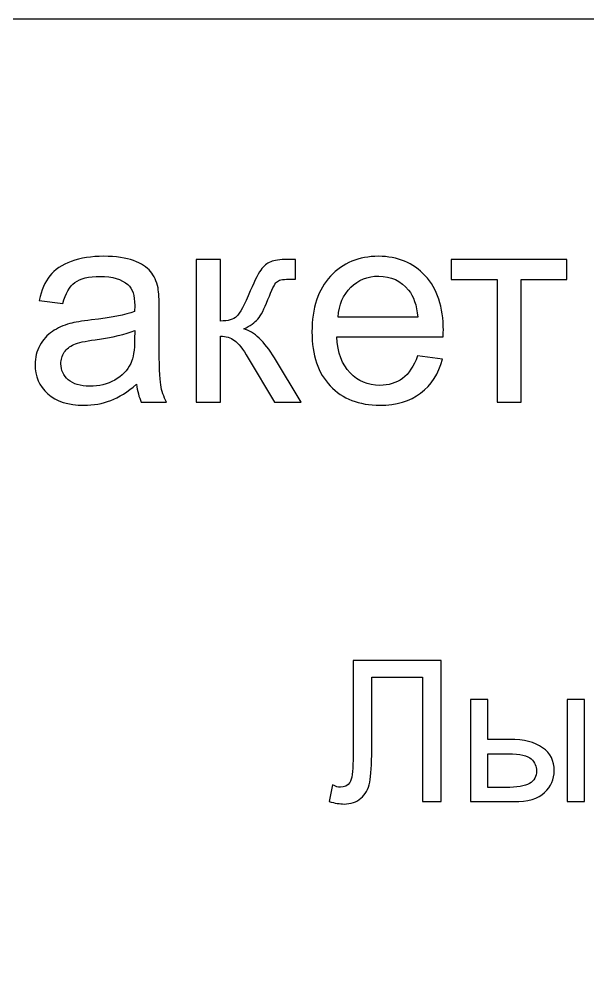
# Model space of a CAD drawing. Header units: centimetres. Extents: x -84 to 84, y -59 to 59.
# Drawn here: x -18.96 to -12.06, y 47.78 to 59.45 of the extents above; entities that cross this region are included whole.
import ezdxf

# ---------------------------------------------------------------- set-up
doc = ezdxf.new("R2010")
doc.units = ezdxf.units.CM
doc.header["$MEASUREMENT"] = 0
doc.layers.add('layer 1', color=7, linetype='Continuous')

msp = doc.modelspace()

# ---------------------------------------------------------------- linework, layer by layer
at = {"layer": 'layer 1', "color": 250}
msp.add_lwpolyline([(-84.1, -59.44999), (84.1, -59.44999), (84.1, 59.44999), (-84.1, 59.44999), (-84.1, -59.44999)], close=True, dxfattribs=at)
for points, knots in [([(-17.53612, 55.01744), (-17.64527, 54.92444), (-17.75052, 54.85929), (-17.85132, 54.82086), (-17.85132, 54.82086), (-17.95211, 54.78244), (-18.06015, 54.76351), (-18.17598, 54.76351), (-18.17598, 54.76351), (-18.36643, 54.76351), (-18.51289, 54.80973), (-18.61536, 54.90273), (-18.61536, 54.90273), (-18.71782, 54.99517), (-18.76905, 55.11378), (-18.76905, 55.25802), (-18.76905, 55.25802), (-18.76905, 55.34266), (-18.74956, 55.42007), (-18.71114, 55.49023), (-18.71114, 55.49023), (-18.67216, 55.5604), (-18.62148, 55.61609), (-18.55911, 55.65841), (-18.55911, 55.65841), (-18.49618, 55.70073), (-18.42602, 55.73303), (-18.3475, 55.75475), (-18.3475, 55.75475), (-18.28958, 55.76979), (-18.20215, 55.78427), (-18.08576, 55.79875), (-18.08576, 55.79875), (-17.84853, 55.82659), (-17.67311, 55.86056), (-17.56118, 55.89954), (-17.56118, 55.89954), (-17.56007, 55.93964), (-17.55951, 55.96525), (-17.55951, 55.97583), (-17.55951, 55.97583), (-17.55951, 56.09501), (-17.58735, 56.17909), (-17.64304, 56.2281), (-17.64304, 56.2281), (-17.71822, 56.29437), (-17.83015, 56.32722), (-17.97828, 56.32722), (-17.97828, 56.32722), (-18.11695, 56.32722), (-18.21941, 56.30272), (-18.28513, 56.25427), (-18.28513, 56.25427), (-18.35139, 56.20583), (-18.39984, 56.12007), (-18.43158, 55.99644), (-18.43158, 55.99644), (-18.43158, 55.99644), (-18.71893, 56.03653), (-18.71893, 56.03653), (-18.71893, 56.03653), (-18.69276, 56.1596), (-18.64988, 56.25929), (-18.58974, 56.33502), (-18.58974, 56.33502), (-18.5296, 56.41076), (-18.44272, 56.46867), (-18.32912, 56.50988), (-18.32912, 56.50988), (-18.21607, 56.55053), (-18.08409, 56.57114), (-17.93485, 56.57114), (-17.93485, 56.57114), (-17.78672, 56.57114), (-17.66587, 56.55388), (-17.57288, 56.51879), (-17.57288, 56.51879), (-17.48043, 56.48371), (-17.41194, 56.44027), (-17.3685, 56.38737), (-17.3685, 56.38737), (-17.32506, 56.33446), (-17.29444, 56.26764), (-17.27662, 56.18689), (-17.27662, 56.18689), (-17.26715, 56.13677), (-17.26214, 56.04656), (-17.26214, 55.9168), (-17.26214, 55.9168), (-17.26214, 55.9168), (-17.26214, 55.52699), (-17.26214, 55.52699), (-17.26214, 55.52699), (-17.26214, 55.25467), (-17.25601, 55.0826), (-17.24376, 55.00965), (-17.24376, 55.00965), (-17.23207, 54.9367), (-17.20756, 54.86709), (-17.17192, 54.80026), (-17.17192, 54.80026), (-17.17192, 54.80026), (-17.47932, 54.80026), (-17.47932, 54.80026), (-17.47932, 54.80026), (-17.50883, 54.86207), (-17.52777, 54.93447), (-17.53612, 55.01744)], [0, 0, 0, 0, 0.03571429, 0.03571429, 0.03571429, 0.03571429, 0.07142857, 0.07142857, 0.07142857, 0.07142857, 0.10714286, 0.10714286, 0.10714286, 0.10714286, 0.14285714, 0.14285714, 0.14285714, 0.14285714, 0.17857143, 0.17857143, 0.17857143, 0.17857143, 0.21428571, 0.21428571, 0.21428571, 0.21428571, 0.25, 0.25, 0.25, 0.25, 0.28571429, 0.28571429, 0.28571429, 0.28571429, 0.32142857, 0.32142857, 0.32142857, 0.32142857, 0.35714286, 0.35714286, 0.35714286, 0.35714286, 0.39285714, 0.39285714, 0.39285714, 0.39285714, 0.42857143, 0.42857143, 0.42857143, 0.42857143, 0.46428571, 0.46428571, 0.46428571, 0.46428571, 0.5, 0.5, 0.5, 0.5, 0.53571429, 0.53571429, 0.53571429, 0.53571429, 0.57142857, 0.57142857, 0.57142857, 0.57142857, 0.60714286, 0.60714286, 0.60714286, 0.60714286, 0.64285714, 0.64285714, 0.64285714, 0.64285714, 0.67857143, 0.67857143, 0.67857143, 0.67857143, 0.71428571, 0.71428571, 0.71428571, 0.71428571, 0.75, 0.75, 0.75, 0.75, 0.78571429, 0.78571429, 0.78571429, 0.78571429, 0.82142857, 0.82142857, 0.82142857, 0.82142857, 0.85714286, 0.85714286, 0.85714286, 0.85714286, 0.89285714, 0.89285714, 0.89285714, 0.89285714, 0.92857143, 0.92857143, 0.92857143, 0.92857143, 1, 1, 1, 1]), ([(-16.81385, 56.53438), (-16.81385, 56.53438), (-16.51981, 56.53438), (-16.51981, 56.53438), (-16.51981, 56.53438), (-16.51981, 56.53438), (-16.51981, 55.78594), (-16.51981, 55.78594), (-16.51981, 55.78594), (-16.42626, 55.78594), (-16.36055, 55.80376), (-16.32268, 55.83995), (-16.32268, 55.83995), (-16.28537, 55.8756), (-16.23024, 55.97973), (-16.15673, 56.15292), (-16.15673, 56.15292), (-16.09881, 56.28991), (-16.05203, 56.38013), (-16.01639, 56.42357), (-16.01639, 56.42357), (-15.9802, 56.467), (-15.93899, 56.49652), (-15.89221, 56.51155), (-15.89221, 56.51155), (-15.84488, 56.52659), (-15.7697, 56.53438), (-15.66667, 56.53438), (-15.66667, 56.53438), (-15.66667, 56.53438), (-15.60764, 56.53438), (-15.60764, 56.53438), (-15.60764, 56.53438), (-15.60764, 56.53438), (-15.60764, 56.29214), (-15.60764, 56.29214), (-15.60764, 56.29214), (-15.60764, 56.29214), (-15.68951, 56.29381), (-15.68951, 56.29381), (-15.68951, 56.29381), (-15.76691, 56.29381), (-15.81647, 56.28212), (-15.83819, 56.25929), (-15.83819, 56.25929), (-15.86103, 56.23534), (-15.89611, 56.16406), (-15.94289, 56.04544), (-15.94289, 56.04544), (-15.98744, 55.93184), (-16.02809, 55.85332), (-16.0654, 55.80988), (-16.0654, 55.80988), (-16.10215, 55.76645), (-16.15951, 55.72691), (-16.23692, 55.69071), (-16.23692, 55.69071), (-16.11051, 55.65674), (-15.98577, 55.53924), (-15.86325, 55.33765), (-15.86325, 55.33765), (-15.86325, 55.33765), (-15.54082, 54.80026), (-15.54082, 54.80026), (-15.54082, 54.80026), (-15.54082, 54.80026), (-15.86381, 54.80026), (-15.86381, 54.80026), (-15.86381, 54.80026), (-15.86381, 54.80026), (-16.18179, 55.33598), (-16.18179, 55.33598), (-16.18179, 55.33598), (-16.24583, 55.44457), (-16.30152, 55.51585), (-16.34885, 55.55038), (-16.34885, 55.55038), (-16.39674, 55.5849), (-16.45355, 55.60217), (-16.51981, 55.60217), (-16.51981, 55.60217), (-16.51981, 55.60217), (-16.51981, 54.80026), (-16.51981, 54.80026), (-16.51981, 54.80026), (-16.51981, 54.80026), (-16.81385, 54.80026), (-16.81385, 54.80026), (-16.81385, 54.80026), (-16.81385, 54.80026), (-16.81385, 56.53438), (-16.81385, 56.53438)], [0, 0, 0, 0, 0.04166667, 0.04166667, 0.04166667, 0.04166667, 0.08333333, 0.08333333, 0.08333333, 0.08333333, 0.125, 0.125, 0.125, 0.125, 0.16666667, 0.16666667, 0.16666667, 0.16666667, 0.20833333, 0.20833333, 0.20833333, 0.20833333, 0.25, 0.25, 0.25, 0.25, 0.29166667, 0.29166667, 0.29166667, 0.29166667, 0.33333333, 0.33333333, 0.33333333, 0.33333333, 0.375, 0.375, 0.375, 0.375, 0.41666667, 0.41666667, 0.41666667, 0.41666667, 0.45833333, 0.45833333, 0.45833333, 0.45833333, 0.5, 0.5, 0.5, 0.5, 0.54166667, 0.54166667, 0.54166667, 0.54166667, 0.58333333, 0.58333333, 0.58333333, 0.58333333, 0.625, 0.625, 0.625, 0.625, 0.66666667, 0.66666667, 0.66666667, 0.66666667, 0.70833333, 0.70833333, 0.70833333, 0.70833333, 0.75, 0.75, 0.75, 0.75, 0.79166667, 0.79166667, 0.79166667, 0.79166667, 0.83333333, 0.83333333, 0.83333333, 0.83333333, 0.875, 0.875, 0.875, 0.875, 0.91666667, 0.91666667, 0.91666667, 0.91666667, 1, 1, 1, 1]), ([(-14.12857, 55.3616), (-14.12857, 55.3616), (-13.82452, 55.3215), (-13.82452, 55.3215), (-13.82452, 55.3215), (-13.87185, 55.14497), (-13.96039, 55.00742), (-14.08959, 54.90997), (-14.08959, 54.90997), (-14.21879, 54.81251), (-14.38362, 54.76351), (-14.58466, 54.76351), (-14.58466, 54.76351), (-14.83748, 54.76351), (-15.03796, 54.84147), (-15.18609, 54.9974), (-15.18609, 54.9974), (-15.33422, 55.15277), (-15.40828, 55.37162), (-15.40828, 55.65284), (-15.40828, 55.65284), (-15.40828, 55.94353), (-15.33366, 56.16963), (-15.18386, 56.33001), (-15.18386, 56.33001), (-15.03406, 56.49095), (-14.83971, 56.57114), (-14.60081, 56.57114), (-14.60081, 56.57114), (-14.3697, 56.57114), (-14.18092, 56.49262), (-14.03446, 56.33502), (-14.03446, 56.33502), (-13.888, 56.17742), (-13.81449, 55.95579), (-13.81449, 55.67011), (-13.81449, 55.67011), (-13.81449, 55.65284), (-13.81505, 55.62667), (-13.81616, 55.59214), (-13.81616, 55.59214), (-13.81616, 55.59214), (-15.10757, 55.59214), (-15.10757, 55.59214), (-15.10757, 55.59214), (-15.09643, 55.40225), (-15.04297, 55.25634), (-14.94607, 55.15555), (-14.94607, 55.15555), (-14.84973, 55.05475), (-14.72889, 55.00408), (-14.58466, 55.00408), (-14.58466, 55.00408), (-14.47718, 55.00408), (-14.38529, 55.03248), (-14.30956, 55.08928), (-14.30956, 55.08928), (-14.23327, 55.14608), (-14.17312, 55.23685), (-14.12857, 55.3616)], [0, 0, 0, 0, 0.0625, 0.0625, 0.0625, 0.0625, 0.125, 0.125, 0.125, 0.125, 0.1875, 0.1875, 0.1875, 0.1875, 0.25, 0.25, 0.25, 0.25, 0.3125, 0.3125, 0.3125, 0.3125, 0.375, 0.375, 0.375, 0.375, 0.4375, 0.4375, 0.4375, 0.4375, 0.5, 0.5, 0.5, 0.5, 0.5625, 0.5625, 0.5625, 0.5625, 0.625, 0.625, 0.625, 0.625, 0.6875, 0.6875, 0.6875, 0.6875, 0.75, 0.75, 0.75, 0.75, 0.8125, 0.8125, 0.8125, 0.8125, 0.875, 0.875, 0.875, 0.875, 1, 1, 1, 1]), ([(-13.71759, 56.53438), (-13.71759, 56.53438), (-12.31426, 56.53438), (-12.31426, 56.53438), (-12.31426, 56.53438), (-12.31426, 56.53438), (-12.31426, 56.29047), (-12.31426, 56.29047), (-12.31426, 56.29047), (-12.31426, 56.29047), (-12.86891, 56.29047), (-12.86891, 56.29047), (-12.86891, 56.29047), (-12.86891, 56.29047), (-12.86891, 54.80026), (-12.86891, 54.80026), (-12.86891, 54.80026), (-12.86891, 54.80026), (-13.16294, 54.80026), (-13.16294, 54.80026), (-13.16294, 54.80026), (-13.16294, 54.80026), (-13.16294, 56.29047), (-13.16294, 56.29047), (-13.16294, 56.29047), (-13.16294, 56.29047), (-13.71759, 56.29047), (-13.71759, 56.29047), (-13.71759, 56.29047), (-13.71759, 56.29047), (-13.71759, 56.53438), (-13.71759, 56.53438)], [0, 0, 0, 0, 0.11111111, 0.11111111, 0.11111111, 0.11111111, 0.22222222, 0.22222222, 0.22222222, 0.22222222, 0.33333333, 0.33333333, 0.33333333, 0.33333333, 0.44444444, 0.44444444, 0.44444444, 0.44444444, 0.55555556, 0.55555556, 0.55555556, 0.55555556, 0.66666667, 0.66666667, 0.66666667, 0.66666667, 0.77777778, 0.77777778, 0.77777778, 0.77777778, 1, 1, 1, 1]), ([(-15.09086, 55.83272), (-15.09086, 55.83272), (-14.12523, 55.83272), (-14.12523, 55.83272), (-14.12523, 55.83272), (-14.13804, 55.97862), (-14.17535, 56.08777), (-14.23605, 56.16072), (-14.23605, 56.16072), (-14.32905, 56.27376), (-14.45045, 56.33057), (-14.59914, 56.33057), (-14.59914, 56.33057), (-14.7339, 56.33057), (-14.84695, 56.28546), (-14.93883, 56.19524), (-14.93883, 56.19524), (-15.03016, 56.10503), (-15.08084, 55.98419), (-15.09086, 55.83272)], [0, 0, 0, 0, 0.16666667, 0.16666667, 0.16666667, 0.16666667, 0.33333333, 0.33333333, 0.33333333, 0.33333333, 0.5, 0.5, 0.5, 0.5, 0.66666667, 0.66666667, 0.66666667, 0.66666667, 1, 1, 1, 1]), ([(-17.55951, 55.66899), (-17.66643, 55.62556), (-17.82681, 55.5888), (-18.04065, 55.55873), (-18.04065, 55.55873), (-18.16205, 55.54147), (-18.24781, 55.52198), (-18.29793, 55.50026), (-18.29793, 55.50026), (-18.34805, 55.47854), (-18.38648, 55.4468), (-18.41376, 55.40559), (-18.41376, 55.40559), (-18.44105, 55.36382), (-18.45497, 55.3176), (-18.45497, 55.26637), (-18.45497, 55.26637), (-18.45497, 55.18896), (-18.42546, 55.12381), (-18.36587, 55.07202), (-18.36587, 55.07202), (-18.30629, 55.02023), (-18.21941, 54.99405), (-18.10525, 54.99405), (-18.10525, 54.99405), (-17.99221, 54.99405), (-17.89141, 55.01856), (-17.80287, 55.06812), (-17.80287, 55.06812), (-17.71488, 55.11712), (-17.64973, 55.18451), (-17.60852, 55.26971), (-17.60852, 55.26971), (-17.57677, 55.33598), (-17.56118, 55.43343), (-17.56118, 55.56207), (-17.56118, 55.56207), (-17.56118, 55.56207), (-17.55951, 55.66899), (-17.55951, 55.66899)], [0, 0, 0, 0, 0.09090909, 0.09090909, 0.09090909, 0.09090909, 0.18181818, 0.18181818, 0.18181818, 0.18181818, 0.27272727, 0.27272727, 0.27272727, 0.27272727, 0.36363636, 0.36363636, 0.36363636, 0.36363636, 0.45454545, 0.45454545, 0.45454545, 0.45454545, 0.54545455, 0.54545455, 0.54545455, 0.54545455, 0.63636364, 0.63636364, 0.63636364, 0.63636364, 0.72727273, 0.72727273, 0.72727273, 0.72727273, 0.81818182, 0.81818182, 0.81818182, 0.81818182, 1, 1, 1, 1]), ([(-14.91048, 51.6633), (-14.91048, 51.6633), (-13.8408, 51.6633), (-13.8408, 51.6633), (-13.8408, 51.6633), (-13.8408, 51.6633), (-13.8408, 49.9499), (-13.8408, 49.9499), (-13.8408, 49.9499), (-13.8408, 49.9499), (-14.06814, 49.9499), (-14.06814, 49.9499), (-14.06814, 49.9499), (-14.06814, 49.9499), (-14.06814, 51.46228), (-14.06814, 51.46228), (-14.06814, 51.46228), (-14.06814, 51.46228), (-14.68314, 51.46228), (-14.68314, 51.46228), (-14.68314, 51.46228), (-14.68314, 51.46228), (-14.68314, 50.57966), (-14.68314, 50.57966), (-14.68314, 50.57966), (-14.68314, 50.40018), (-14.69152, 50.26897), (-14.70827, 50.18561), (-14.70827, 50.18561), (-14.72502, 50.10186), (-14.76052, 50.03724), (-14.81436, 49.99058), (-14.81436, 49.99058), (-14.8682, 49.94432), (-14.9368, 49.92118), (-15.01936, 49.92118), (-15.01936, 49.92118), (-15.06961, 49.92118), (-15.12984, 49.93155), (-15.20003, 49.95229), (-15.20003, 49.95229), (-15.20003, 49.95229), (-15.15935, 50.15331), (-15.15935, 50.15331), (-15.15935, 50.15331), (-15.12226, 50.13416), (-15.09035, 50.12459), (-15.06403, 50.12459), (-15.06403, 50.12459), (-15.01298, 50.12459), (-14.97429, 50.14373), (-14.94877, 50.18242), (-14.94877, 50.18242), (-14.92324, 50.22111), (-14.91048, 50.31204), (-14.91048, 50.45562), (-14.91048, 50.45562), (-14.91048, 50.45562), (-14.91048, 51.6633), (-14.91048, 51.6633)], [0, 0, 0, 0, 0.0625, 0.0625, 0.0625, 0.0625, 0.125, 0.125, 0.125, 0.125, 0.1875, 0.1875, 0.1875, 0.1875, 0.25, 0.25, 0.25, 0.25, 0.3125, 0.3125, 0.3125, 0.3125, 0.375, 0.375, 0.375, 0.375, 0.4375, 0.4375, 0.4375, 0.4375, 0.5, 0.5, 0.5, 0.5, 0.5625, 0.5625, 0.5625, 0.5625, 0.625, 0.625, 0.625, 0.625, 0.6875, 0.6875, 0.6875, 0.6875, 0.75, 0.75, 0.75, 0.75, 0.8125, 0.8125, 0.8125, 0.8125, 0.875, 0.875, 0.875, 0.875, 1, 1, 1, 1]), ([(-13.48584, 51.19187), (-13.48584, 51.19187), (-13.27526, 51.19187), (-13.27526, 51.19187), (-13.27526, 51.19187), (-13.27526, 51.19187), (-13.27526, 50.70609), (-13.27526, 50.70609), (-13.27526, 50.70609), (-13.27526, 50.70609), (-13.00963, 50.70609), (-13.00963, 50.70609), (-13.00963, 50.70609), (-12.83614, 50.70609), (-12.70293, 50.67259), (-12.6092, 50.60519), (-12.6092, 50.60519), (-12.51548, 50.53778), (-12.46881, 50.44485), (-12.46881, 50.3264), (-12.46881, 50.3264), (-12.46881, 50.2227), (-12.5079, 50.13416), (-12.58607, 50.06038), (-12.58607, 50.06038), (-12.66424, 49.98659), (-12.78908, 49.9499), (-12.96098, 49.9499), (-12.96098, 49.9499), (-12.96098, 49.9499), (-13.48584, 49.9499), (-13.48584, 49.9499), (-13.48584, 49.9499), (-13.48584, 49.9499), (-13.48584, 51.19187), (-13.48584, 51.19187)], [0, 0, 0, 0, 0.1, 0.1, 0.1, 0.1, 0.2, 0.2, 0.2, 0.2, 0.3, 0.3, 0.3, 0.3, 0.4, 0.4, 0.4, 0.4, 0.5, 0.5, 0.5, 0.5, 0.6, 0.6, 0.6, 0.6, 0.7, 0.7, 0.7, 0.7, 0.8, 0.8, 0.8, 0.8, 1, 1, 1, 1]), ([(-12.31087, 51.19187), (-12.31087, 51.19187), (-12.10029, 51.19187), (-12.10029, 51.19187), (-12.10029, 51.19187), (-12.10029, 51.19187), (-12.10029, 49.9499), (-12.10029, 49.9499), (-12.10029, 49.9499), (-12.10029, 49.9499), (-12.31087, 49.9499), (-12.31087, 49.9499), (-12.31087, 49.9499), (-12.31087, 49.9499), (-12.31087, 51.19187), (-12.31087, 51.19187)], [0, 0, 0, 0, 0.2, 0.2, 0.2, 0.2, 0.4, 0.4, 0.4, 0.4, 0.6, 0.6, 0.6, 0.6, 1, 1, 1, 1]), ([(-13.27526, 50.1222), (-13.27526, 50.1222), (-13.0543, 50.1222), (-13.0543, 50.1222), (-13.0543, 50.1222), (-12.92149, 50.1222), (-12.82617, 50.13855), (-12.76953, 50.17125), (-12.76953, 50.17125), (-12.7125, 50.20396), (-12.68418, 50.25501), (-12.68418, 50.32441), (-12.68418, 50.32441), (-12.68418, 50.37825), (-12.70532, 50.42611), (-12.7472, 50.46839), (-12.7472, 50.46839), (-12.78948, 50.51026), (-12.8824, 50.5314), (-13.02638, 50.5314), (-13.02638, 50.5314), (-13.02638, 50.5314), (-13.27526, 50.5314), (-13.27526, 50.5314), (-13.27526, 50.5314), (-13.27526, 50.5314), (-13.27526, 50.1222), (-13.27526, 50.1222)], [0, 0, 0, 0, 0.125, 0.125, 0.125, 0.125, 0.25, 0.25, 0.25, 0.25, 0.375, 0.375, 0.375, 0.375, 0.5, 0.5, 0.5, 0.5, 0.625, 0.625, 0.625, 0.625, 0.75, 0.75, 0.75, 0.75, 1, 1, 1, 1])]:
    msp.add_open_spline(points, degree=3, knots=knots, dxfattribs=at)

doc.saveas('drawing.dxf')
